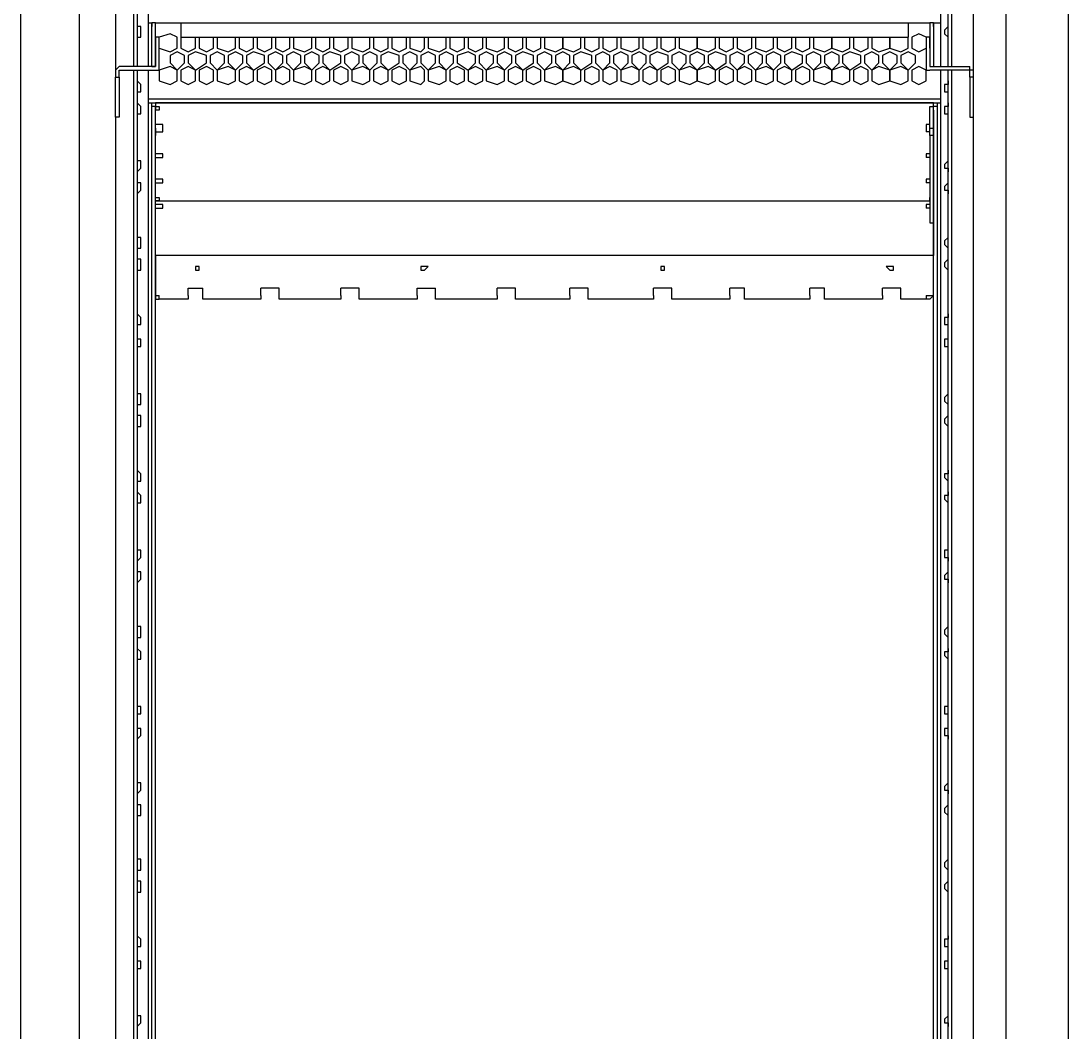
# Model space of a CAD drawing. Header units: millimetres. Extents: x 929 to 1725, y 58 to 532.
# Drawn here: x 1563.32 to 1597.03, y 105.69 to 138.23 of the extents above; entities that cross this region are included whole.
import ezdxf

# ---------------------------------------------------------------- set-up
doc = ezdxf.new("R2010")
doc.units = ezdxf.units.MM
doc.header["$MEASUREMENT"] = 0
doc.layers.add('TT-WIRE-EQPM', color=6, linetype='CONTINUOUS')

msp = doc.modelspace()

# ---------------------------------------------------------------- linework, layer by layer
at = {"layer": 'TT-WIRE-EQPM', "linetype": 'Continuous'}
for points in [[(1563.3242, 81.99353), (1563.3242, 192.01265)], [(1597.03218, 192.01265), (1597.03218, 81.99353)], [(1565.19686, 189.43773), (1565.19686, 84.56845)], [(1566.36728, 189.43773), (1566.36728, 136.41788)], [(1566.95249, 189.43773), (1566.95249, 136.769)], [(1567.06953, 189.43773), (1567.06953, 136.769)], [(1567.42065, 189.43773), (1567.42065, 136.769)], [(1592.93572, 136.769), (1592.93572, 189.43773)], [(1593.16981, 136.769), (1593.16981, 189.43773)], [(1593.28685, 136.769), (1593.28685, 189.43773)], [(1593.9891, 136.41788), (1593.9891, 189.43773)], [(1595.04247, 84.56845), (1595.04247, 189.43773)], [(1567.06953, 137.70534), (1567.18657, 137.70534), (1567.18657, 137.82238), (1567.18657, 137.82238), (1567.18657, 137.93942), (1567.18657, 138.05646), (1567.06953, 138.05646)], [(1567.42065, 138.1735), (1567.53769, 138.1735)], [(1567.53769, 138.1735), (1567.53769, 138.05646)], [(1567.53769, 136.769), (1567.53769, 138.1735)], [(1567.65474, 138.1735), (1567.53769, 138.1735)], [(1567.65474, 138.05646), (1567.65474, 138.1735)], [(1567.65474, 138.1735), (1568.35699, 138.1735)], [(1567.65474, 136.88605), (1567.65474, 138.1735)], [(1567.65474, 138.1735), (1592.5846, 138.1735)], [(1568.35699, 138.1735), (1568.47403, 138.1735)], [(1568.47403, 138.1735), (1568.47403, 137.70534)], [(1591.88235, 138.1735), (1591.88235, 137.70534)], [(1591.88235, 138.1735), (1591.99939, 138.1735)], [(1591.99939, 138.1735), (1592.5846, 138.1735)], [(1592.5846, 138.1735), (1592.5846, 136.88605)], [(1592.5846, 138.1735), (1592.5846, 138.05646)], [(1592.70164, 138.1735), (1592.5846, 138.1735)], [(1592.70164, 138.1735), (1592.70164, 136.769)], [(1592.70164, 138.05646), (1592.70164, 138.1735)], [(1592.70164, 138.1735), (1592.93572, 138.1735)], [(1593.16981, 138.05646), (1593.16981, 138.05646), (1593.05277, 137.93942), (1593.05277, 137.82238), (1593.05277, 137.82238), (1593.16981, 137.70534), (1593.16981, 137.70534)], [(1567.65474, 137.70534), (1567.65474, 137.35421)], [(1567.77178, 137.70534), (1567.65474, 137.70534)], [(1568.1229, 137.82238), (1567.77178, 137.70534)], [(1567.77178, 137.35421), (1567.77178, 137.70534)], [(1568.35699, 137.70534), (1568.1229, 137.82238)], [(1568.35699, 137.35421), (1568.35699, 137.70534)], [(1568.47403, 137.70534), (1568.47403, 137.35421)], [(1568.47403, 137.70534), (1591.76531, 137.70534)], [(1568.94219, 137.35421), (1568.94219, 137.70534)], [(1569.05924, 137.70534), (1569.05924, 137.35421)], [(1569.5274, 137.35421), (1569.5274, 137.70534)], [(1569.64444, 137.70534), (1569.64444, 137.35421)], [(1570.22965, 137.35421), (1570.22965, 137.70534)], [(1570.34669, 137.70534), (1570.34669, 137.35421)], [(1570.81486, 137.35421), (1570.81486, 137.70534)], [(1570.9319, 137.70534), (1570.9319, 137.35421)], [(1571.40007, 137.35421), (1571.40007, 137.70534)], [(1571.51711, 137.70534), (1571.51711, 137.35421)], [(1571.98528, 137.35421), (1571.98528, 137.70534)], [(1572.10232, 137.70534), (1572.10232, 137.35421)], [(1572.68753, 137.35421), (1572.68753, 137.70534)], [(1572.80457, 137.70534), (1572.80457, 137.35421)], [(1573.27273, 137.35421), (1573.27273, 137.70534)], [(1573.38977, 137.70534), (1573.38977, 137.35421)], [(1573.85794, 137.35421), (1573.85794, 137.70534)], [(1573.97498, 137.70534), (1573.97498, 137.35421)], [(1574.56019, 137.35421), (1574.56019, 137.70534)], [(1574.67723, 137.70534), (1574.67723, 137.35421)], [(1575.1454, 137.35421), (1575.1454, 137.70534)], [(1575.26244, 137.70534), (1575.26244, 137.35421)], [(1575.73061, 137.35421), (1575.73061, 137.70534)], [(1575.84765, 137.70534), (1575.84765, 137.35421)], [(1576.31582, 137.35421), (1576.31582, 137.70534)], [(1576.43286, 137.70534), (1576.43286, 137.35421)], [(1577.01806, 137.35421), (1577.01806, 137.70534)], [(1577.13511, 137.70534), (1577.13511, 137.35421)], [(1577.60327, 137.35421), (1577.60327, 137.70534)], [(1577.72031, 137.70534), (1577.72031, 137.35421)], [(1578.18848, 137.35421), (1578.18848, 137.70534)], [(1578.30552, 137.70534), (1578.30552, 137.35421)], [(1578.89073, 137.35421), (1578.89073, 137.70534)], [(1579.00777, 137.70534), (1579.00777, 137.35421)], [(1579.47594, 137.35421), (1579.47594, 137.70534)], [(1579.59298, 137.70534), (1579.59298, 137.35421)], [(1580.06115, 137.35421), (1580.06115, 137.70534)], [(1580.17819, 137.70534), (1580.17819, 137.35421)], [(1580.7634, 137.35421), (1580.7634, 137.70534)], [(1580.7634, 137.70534), (1580.7634, 137.35421)], [(1581.3486, 137.35421), (1581.3486, 137.70534)], [(1581.46565, 137.70534), (1581.46565, 137.35421)], [(1581.93381, 137.35421), (1581.93381, 137.70534)], [(1582.05085, 137.70534), (1582.05085, 137.35421)], [(1582.51902, 137.35421), (1582.51902, 137.70534)], [(1582.63606, 137.70534), (1582.63606, 137.35421)], [(1583.22127, 137.35421), (1583.22127, 137.70534)], [(1583.33831, 137.70534), (1583.33831, 137.35421)], [(1583.80648, 137.35421), (1583.80648, 137.70534)], [(1583.92352, 137.70534), (1583.92352, 137.35421)], [(1584.39169, 137.35421), (1584.39169, 137.70534)], [(1584.50873, 137.70534), (1584.50873, 137.35421)], [(1585.09394, 137.35421), (1585.09394, 137.70534)], [(1585.09394, 137.70534), (1585.09394, 137.35421)], [(1585.67914, 137.35421), (1585.67914, 137.70534)], [(1585.79619, 137.70534), (1585.79619, 137.35421)], [(1586.26435, 137.35421), (1586.26435, 137.70534)], [(1586.38139, 137.70534), (1586.38139, 137.35421)], [(1586.84956, 137.35421), (1586.84956, 137.70534)], [(1586.9666, 137.70534), (1586.9666, 137.35421)], [(1587.55181, 137.35421), (1587.55181, 137.70534)], [(1587.66885, 137.70534), (1587.66885, 137.35421)], [(1588.13702, 137.35421), (1588.13702, 137.70534)], [(1588.25406, 137.70534), (1588.25406, 137.35421)], [(1588.72223, 137.35421), (1588.72223, 137.70534)], [(1588.83927, 137.70534), (1588.83927, 137.35421)], [(1589.42448, 137.35421), (1589.42448, 137.70534)], [(1589.42448, 137.70534), (1589.42448, 137.35421)], [(1590.00968, 137.35421), (1590.00968, 137.70534)], [(1590.12673, 137.70534), (1590.12673, 137.35421)], [(1590.59489, 137.35421), (1590.59489, 137.70534)], [(1590.71193, 137.70534), (1590.71193, 137.35421)], [(1591.29714, 137.35421), (1591.29714, 137.70534)], [(1591.29714, 137.70534), (1591.29714, 137.35421)], [(1591.76531, 137.70534), (1591.88235, 137.70534), (1591.88235, 137.70534)], [(1591.88235, 137.35421), (1591.88235, 137.70534)], [(1592.23347, 137.82238), (1591.99939, 137.70534)], [(1591.99939, 137.70534), (1591.99939, 137.35421)], [(1592.46756, 137.70534), (1592.23347, 137.82238)], [(1592.46756, 137.70534), (1592.46756, 136.769)], [(1592.5846, 137.35421), (1592.5846, 137.70534), (1592.46756, 137.70534)], [(1567.65474, 137.35421), (1567.65474, 136.769)], [(1567.77178, 136.769), (1567.77178, 137.35421)], [(1567.77178, 137.35421), (1568.1229, 137.23717)], [(1568.1229, 137.23717), (1568.35699, 137.35421)], [(1568.35699, 137.23717), (1568.1229, 137.12013)], [(1568.59107, 137.12013), (1568.35699, 137.23717)], [(1568.47403, 137.35421), (1568.70811, 137.23717)], [(1568.70811, 137.23717), (1568.94219, 137.35421)], [(1568.94219, 137.23717), (1568.70811, 137.12013)], [(1569.29332, 137.12013), (1568.94219, 137.23717)], [(1569.05924, 137.35421), (1569.29332, 137.23717)], [(1569.29332, 137.23717), (1569.5274, 137.35421)], [(1569.64444, 137.23717), (1569.41036, 137.12013)], [(1569.64444, 137.35421), (1569.99557, 137.23717)], [(1569.87853, 137.12013), (1569.64444, 137.23717)], [(1569.99557, 137.23717), (1570.22965, 137.35421)], [(1570.22965, 137.23717), (1569.99557, 137.12013)], [(1570.46373, 137.12013), (1570.22965, 137.23717)], [(1570.34669, 137.35421), (1570.58078, 137.23717)], [(1570.58078, 137.23717), (1570.81486, 137.35421)], [(1570.81486, 137.23717), (1570.58078, 137.12013)], [(1571.16598, 137.12013), (1570.81486, 137.23717)], [(1570.9319, 137.35421), (1571.16598, 137.23717)], [(1571.16598, 137.23717), (1571.40007, 137.35421)], [(1571.51711, 137.23717), (1571.28303, 137.12013)], [(1571.51711, 137.35421), (1571.75119, 137.23717)], [(1571.75119, 137.12013), (1571.51711, 137.23717)], [(1571.75119, 137.23717), (1571.98528, 137.35421)], [(1572.10232, 137.23717), (1571.86823, 137.12013)], [(1572.10232, 137.35421), (1572.45344, 137.23717)], [(1572.3364, 137.12013), (1572.10232, 137.23717)], [(1572.45344, 137.23717), (1572.68753, 137.35421)], [(1572.68753, 137.23717), (1572.45344, 137.12013)], [(1572.92161, 137.12013), (1572.68753, 137.23717)], [(1572.80457, 137.35421), (1573.03865, 137.23717)], [(1573.03865, 137.23717), (1573.27273, 137.35421)], [(1573.27273, 137.23717), (1573.03865, 137.12013)], [(1573.62386, 137.12013), (1573.27273, 137.23717)], [(1573.38977, 137.35421), (1573.62386, 137.23717)], [(1573.62386, 137.23717), (1573.85794, 137.35421)], [(1573.97498, 137.23717), (1573.7409, 137.12013)], [(1573.97498, 137.35421), (1574.32611, 137.23717)], [(1574.20907, 137.12013), (1573.97498, 137.23717)], [(1574.32611, 137.23717), (1574.56019, 137.35421)], [(1574.56019, 137.23717), (1574.32611, 137.12013)], [(1574.79427, 137.12013), (1574.56019, 137.23717)], [(1574.67723, 137.35421), (1574.91132, 137.23717)], [(1574.91132, 137.23717), (1575.1454, 137.35421)], [(1575.1454, 137.23717), (1574.91132, 137.12013)], [(1575.49652, 137.12013), (1575.1454, 137.23717)], [(1575.26244, 137.35421), (1575.49652, 137.23717)], [(1575.49652, 137.23717), (1575.73061, 137.35421)], [(1575.84765, 137.23717), (1575.61357, 137.12013)], [(1575.84765, 137.35421), (1576.19877, 137.23717)], [(1576.08173, 137.12013), (1575.84765, 137.23717)], [(1576.19877, 137.23717), (1576.31582, 137.35421)], [(1576.43286, 137.23717), (1576.19877, 137.12013)], [(1576.43286, 137.35421), (1576.78398, 137.23717)], [(1576.66694, 137.12013), (1576.43286, 137.23717)], [(1576.78398, 137.23717), (1577.01806, 137.35421)], [(1577.01806, 137.23717), (1576.78398, 137.12013)], [(1577.25215, 137.12013), (1577.01806, 137.23717)], [(1577.13511, 137.35421), (1577.36919, 137.23717)], [(1577.36919, 137.23717), (1577.60327, 137.35421)], [(1577.72031, 137.23717), (1577.36919, 137.12013)], [(1577.72031, 137.35421), (1577.9544, 137.23717)], [(1577.9544, 137.12013), (1577.72031, 137.23717)], [(1577.9544, 137.23717), (1578.18848, 137.35421)], [(1578.30552, 137.23717), (1578.07144, 137.12013)], [(1578.30552, 137.35421), (1578.65665, 137.23717)], [(1578.53961, 137.12013), (1578.30552, 137.23717)], [(1578.65665, 137.23717), (1578.89073, 137.35421)], [(1578.89073, 137.23717), (1578.65665, 137.12013)], [(1579.12481, 137.12013), (1578.89073, 137.23717)], [(1579.00777, 137.35421), (1579.24186, 137.23717)], [(1579.24186, 137.23717), (1579.47594, 137.35421)], [(1579.47594, 137.23717), (1579.24186, 137.12013)], [(1579.82706, 137.12013), (1579.47594, 137.23717)], [(1579.59298, 137.35421), (1579.82706, 137.23717)], [(1579.82706, 137.23717), (1580.06115, 137.35421)], [(1580.17819, 137.23717), (1579.94411, 137.12013)], [(1580.17819, 137.35421), (1580.52931, 137.23717)], [(1580.41227, 137.12013), (1580.17819, 137.23717)], [(1580.52931, 137.23717), (1580.7634, 137.35421)], [(1580.7634, 137.23717), (1580.52931, 137.12013)], [(1580.7634, 137.35421), (1581.11452, 137.23717)], [(1580.99748, 137.12013), (1580.7634, 137.23717)], [(1581.11452, 137.23717), (1581.3486, 137.35421)], [(1581.3486, 137.23717), (1581.11452, 137.12013)], [(1581.69973, 137.12013), (1581.3486, 137.23717)], [(1581.46565, 137.35421), (1581.69973, 137.23717)], [(1581.69973, 137.23717), (1581.93381, 137.35421)], [(1582.05085, 137.23717), (1581.81677, 137.12013)], [(1582.05085, 137.35421), (1582.28494, 137.23717)], [(1582.28494, 137.12013), (1582.05085, 137.23717)], [(1582.28494, 137.23717), (1582.51902, 137.35421)], [(1582.63606, 137.23717), (1582.40198, 137.12013)], [(1582.63606, 137.35421), (1582.98719, 137.23717)], [(1582.87015, 137.12013), (1582.63606, 137.23717)], [(1582.98719, 137.23717), (1583.22127, 137.35421)], [(1583.22127, 137.23717), (1582.98719, 137.12013)], [(1583.45535, 137.12013), (1583.22127, 137.23717)], [(1583.33831, 137.35421), (1583.5724, 137.23717)], [(1583.5724, 137.23717), (1583.80648, 137.35421)], [(1583.80648, 137.23717), (1583.5724, 137.12013)], [(1584.1576, 137.12013), (1583.80648, 137.23717)], [(1583.92352, 137.35421), (1584.1576, 137.23717)], [(1584.1576, 137.23717), (1584.39169, 137.35421)], [(1584.50873, 137.23717), (1584.27464, 137.12013)], [(1584.50873, 137.35421), (1584.85985, 137.23717)], [(1584.74281, 137.12013), (1584.50873, 137.23717)], [(1584.85985, 137.23717), (1585.09394, 137.35421)], [(1585.09394, 137.23717), (1584.85985, 137.12013)], [(1585.09394, 137.35421), (1585.44506, 137.23717)], [(1585.32802, 137.12013), (1585.09394, 137.23717)], [(1585.44506, 137.23717), (1585.67914, 137.35421)], [(1585.67914, 137.23717), (1585.44506, 137.12013)], [(1586.03027, 137.12013), (1585.67914, 137.23717)], [(1585.79619, 137.35421), (1586.03027, 137.23717)], [(1586.03027, 137.23717), (1586.26435, 137.35421)], [(1586.38139, 137.23717), (1586.14731, 137.12013)], [(1586.38139, 137.35421), (1586.61548, 137.23717)], [(1586.61548, 137.12013), (1586.38139, 137.23717)], [(1586.61548, 137.23717), (1586.84956, 137.35421)], [(1586.9666, 137.23717), (1586.73252, 137.12013)], [(1586.9666, 137.35421), (1587.31773, 137.23717)], [(1587.20068, 137.12013), (1586.9666, 137.23717)], [(1587.31773, 137.23717), (1587.55181, 137.35421)], [(1587.55181, 137.23717), (1587.31773, 137.12013)], [(1587.78589, 137.12013), (1587.55181, 137.23717)], [(1587.66885, 137.35421), (1587.90293, 137.23717)], [(1587.90293, 137.23717), (1588.13702, 137.35421)], [(1588.13702, 137.23717), (1587.90293, 137.12013)], [(1588.48814, 137.12013), (1588.13702, 137.23717)], [(1588.25406, 137.35421), (1588.48814, 137.23717)], [(1588.48814, 137.23717), (1588.72223, 137.35421)], [(1588.83927, 137.23717), (1588.60518, 137.12013)], [(1588.83927, 137.35421), (1589.19039, 137.23717)], [(1589.07335, 137.12013), (1588.83927, 137.23717)], [(1589.19039, 137.23717), (1589.42448, 137.35421)], [(1589.42448, 137.23717), (1589.19039, 137.12013)], [(1589.42448, 137.35421), (1589.7756, 137.23717)], [(1589.65856, 137.12013), (1589.42448, 137.23717)], [(1589.7756, 137.23717), (1590.00968, 137.35421)], [(1590.00968, 137.23717), (1589.7756, 137.12013)], [(1590.36081, 137.12013), (1590.00968, 137.23717)], [(1590.12673, 137.35421), (1590.36081, 137.23717)], [(1590.36081, 137.23717), (1590.59489, 137.35421)], [(1590.71193, 137.23717), (1590.47785, 137.12013)], [(1590.71193, 137.35421), (1590.94602, 137.23717)], [(1590.94602, 137.12013), (1590.71193, 137.23717)], [(1590.94602, 137.23717), (1591.29714, 137.35421)], [(1591.29714, 137.23717), (1591.06306, 137.12013)], [(1591.29714, 137.35421), (1591.64827, 137.23717)], [(1591.53122, 137.12013), (1591.29714, 137.23717)], [(1591.64827, 137.23717), (1591.88235, 137.35421)], [(1591.88235, 137.23717), (1591.64827, 137.12013)], [(1592.11643, 137.12013), (1591.88235, 137.23717)], [(1591.99939, 137.35421), (1592.23347, 137.23717)], [(1592.23347, 137.23717), (1592.46756, 137.35421)], [(1592.5846, 137.35421), (1592.5846, 136.769)], [(1567.65474, 136.769), (1567.65474, 136.88605)], [(1568.1229, 137.12013), (1568.1229, 136.88605)], [(1568.1229, 136.88605), (1568.35699, 136.65196)], [(1568.35699, 136.65196), (1568.59107, 136.88605)], [(1568.59107, 136.88605), (1568.59107, 137.12013)], [(1568.70811, 137.12013), (1568.70811, 136.88605)], [(1568.70811, 136.88605), (1568.94219, 136.65196)], [(1568.94219, 136.65196), (1569.29332, 136.88605)], [(1569.29332, 136.88605), (1569.29332, 137.12013)], [(1569.41036, 137.12013), (1569.41036, 136.88605)], [(1569.41036, 136.88605), (1569.64444, 136.65196)], [(1569.64444, 136.65196), (1569.87853, 136.88605)], [(1569.87853, 136.88605), (1569.87853, 137.12013)], [(1569.99557, 137.12013), (1569.99557, 136.88605)], [(1569.99557, 136.88605), (1570.22965, 136.65196)], [(1570.22965, 136.65196), (1570.46373, 136.88605)], [(1570.46373, 136.88605), (1570.46373, 137.12013)], [(1570.58078, 137.12013), (1570.58078, 136.88605)], [(1570.58078, 136.88605), (1570.81486, 136.65196)], [(1570.81486, 136.65196), (1571.16598, 136.88605)], [(1571.16598, 136.88605), (1571.16598, 137.12013)], [(1571.28303, 137.12013), (1571.28303, 136.88605)], [(1571.28303, 136.88605), (1571.51711, 136.65196)], [(1571.51711, 136.65196), (1571.75119, 136.88605)], [(1571.75119, 136.88605), (1571.75119, 137.12013)], [(1571.86823, 137.12013), (1571.86823, 136.88605)], [(1571.86823, 136.88605), (1572.10232, 136.65196)], [(1572.10232, 136.65196), (1572.3364, 136.88605)], [(1572.3364, 136.88605), (1572.3364, 137.12013)], [(1572.45344, 137.12013), (1572.45344, 136.88605)], [(1572.45344, 136.88605), (1572.68753, 136.65196)], [(1572.68753, 136.65196), (1572.92161, 136.88605)], [(1572.92161, 136.88605), (1572.92161, 137.12013)], [(1573.03865, 137.12013), (1573.03865, 136.88605)], [(1573.03865, 136.88605), (1573.27273, 136.65196)], [(1573.27273, 136.65196), (1573.62386, 136.88605)], [(1573.62386, 136.88605), (1573.62386, 137.12013)], [(1573.7409, 137.12013), (1573.7409, 136.88605)], [(1573.7409, 136.88605), (1573.97498, 136.65196)], [(1573.97498, 136.65196), (1574.20907, 136.88605)], [(1574.20907, 136.88605), (1574.20907, 137.12013)], [(1574.32611, 137.12013), (1574.32611, 136.88605)], [(1574.32611, 136.88605), (1574.56019, 136.65196)], [(1574.56019, 136.65196), (1574.79427, 136.88605)], [(1574.79427, 136.88605), (1574.79427, 137.12013)], [(1574.91132, 137.12013), (1574.91132, 136.88605)], [(1574.91132, 136.88605), (1575.1454, 136.65196)], [(1575.1454, 136.65196), (1575.49652, 136.88605)], [(1575.49652, 136.88605), (1575.49652, 137.12013)], [(1575.61357, 137.12013), (1575.61357, 136.88605)], [(1575.61357, 136.88605), (1575.84765, 136.65196)], [(1575.84765, 136.65196), (1576.08173, 136.88605)], [(1576.08173, 136.88605), (1576.08173, 137.12013)], [(1576.19877, 137.12013), (1576.19877, 136.88605)], [(1576.19877, 136.88605), (1576.43286, 136.65196)], [(1576.43286, 136.65196), (1576.66694, 136.88605)], [(1576.66694, 136.88605), (1576.66694, 137.12013)], [(1576.78398, 137.12013), (1576.78398, 136.88605)], [(1576.78398, 136.88605), (1577.01806, 136.65196)], [(1577.01806, 136.65196), (1577.25215, 136.88605)], [(1577.25215, 136.88605), (1577.25215, 137.12013)], [(1577.36919, 137.12013), (1577.36919, 136.88605)], [(1577.36919, 136.88605), (1577.72031, 136.65196)], [(1577.72031, 136.65196), (1577.9544, 136.88605)], [(1577.9544, 136.88605), (1577.9544, 137.12013)], [(1578.07144, 137.12013), (1578.07144, 136.88605)], [(1578.07144, 136.88605), (1578.30552, 136.65196)], [(1578.30552, 136.65196), (1578.53961, 136.88605)], [(1578.53961, 136.88605), (1578.53961, 137.12013)], [(1578.65665, 137.12013), (1578.65665, 136.88605)], [(1578.65665, 136.88605), (1578.89073, 136.65196)], [(1578.89073, 136.65196), (1579.12481, 136.88605)], [(1579.12481, 136.88605), (1579.12481, 137.12013)], [(1579.24186, 137.12013), (1579.24186, 136.88605)], [(1579.24186, 136.88605), (1579.47594, 136.65196)], [(1579.47594, 136.65196), (1579.82706, 136.88605)], [(1579.82706, 136.88605), (1579.82706, 137.12013)], [(1579.94411, 137.12013), (1579.94411, 136.88605)], [(1579.94411, 136.88605), (1580.17819, 136.65196)], [(1580.17819, 136.65196), (1580.41227, 136.88605)], [(1580.41227, 136.88605), (1580.41227, 137.12013)], [(1580.52931, 137.12013), (1580.52931, 136.88605)], [(1580.52931, 136.88605), (1580.7634, 136.65196)], [(1580.7634, 136.65196), (1580.99748, 136.88605)], [(1580.99748, 136.88605), (1580.99748, 137.12013)], [(1581.11452, 137.12013), (1581.11452, 136.88605)], [(1581.11452, 136.88605), (1581.3486, 136.65196)], [(1581.3486, 136.65196), (1581.69973, 136.88605)], [(1581.69973, 136.88605), (1581.69973, 137.12013)], [(1581.81677, 137.12013), (1581.81677, 136.88605)], [(1581.81677, 136.88605), (1582.05085, 136.65196)], [(1582.05085, 136.65196), (1582.28494, 136.88605)], [(1582.28494, 136.88605), (1582.28494, 137.12013)], [(1582.40198, 137.12013), (1582.40198, 136.88605)], [(1582.40198, 136.88605), (1582.63606, 136.65196)], [(1582.63606, 136.65196), (1582.87015, 136.88605)], [(1582.87015, 136.88605), (1582.87015, 137.12013)], [(1582.98719, 137.12013), (1582.98719, 136.88605)], [(1582.98719, 136.88605), (1583.22127, 136.65196)], [(1583.22127, 136.65196), (1583.45535, 136.88605)], [(1583.45535, 136.88605), (1583.45535, 137.12013)], [(1583.5724, 137.12013), (1583.5724, 136.88605)], [(1583.5724, 136.88605), (1583.80648, 136.65196)], [(1583.80648, 136.65196), (1584.1576, 136.88605)], [(1584.1576, 136.88605), (1584.1576, 137.12013)], [(1584.27464, 137.12013), (1584.27464, 136.88605)], [(1584.27464, 136.88605), (1584.50873, 136.65196)], [(1584.50873, 136.65196), (1584.74281, 136.88605)], [(1584.74281, 136.88605), (1584.74281, 137.12013)], [(1584.85985, 137.12013), (1584.85985, 136.88605)], [(1584.85985, 136.88605), (1585.09394, 136.65196)], [(1585.09394, 136.65196), (1585.32802, 136.88605)], [(1585.32802, 136.88605), (1585.32802, 137.12013)], [(1585.44506, 137.12013), (1585.44506, 136.88605)], [(1585.44506, 136.88605), (1585.67914, 136.65196)], [(1585.67914, 136.65196), (1586.03027, 136.88605)], [(1586.03027, 136.88605), (1586.03027, 137.12013)], [(1586.14731, 137.12013), (1586.14731, 136.88605)], [(1586.14731, 136.88605), (1586.38139, 136.65196)], [(1586.38139, 136.65196), (1586.61548, 136.88605)], [(1586.61548, 136.88605), (1586.61548, 137.12013)], [(1586.73252, 137.12013), (1586.73252, 136.88605)], [(1586.73252, 136.88605), (1586.9666, 136.65196)], [(1586.9666, 136.65196), (1587.20068, 136.88605)], [(1587.20068, 136.88605), (1587.20068, 137.12013)], [(1587.31773, 137.12013), (1587.31773, 136.88605)], [(1587.31773, 136.88605), (1587.55181, 136.65196)], [(1587.55181, 136.65196), (1587.78589, 136.88605)], [(1587.78589, 136.88605), (1587.78589, 137.12013)], [(1587.90293, 137.12013), (1587.90293, 136.88605)], [(1587.90293, 136.88605), (1588.13702, 136.65196)], [(1588.13702, 136.65196), (1588.48814, 136.88605)], [(1588.48814, 136.88605), (1588.48814, 137.12013)], [(1588.60518, 137.12013), (1588.60518, 136.88605)], [(1588.60518, 136.88605), (1588.83927, 136.65196)], [(1588.83927, 136.65196), (1589.07335, 136.88605)], [(1589.07335, 136.88605), (1589.07335, 137.12013)], [(1589.19039, 137.12013), (1589.19039, 136.88605)], [(1589.19039, 136.88605), (1589.42448, 136.65196)], [(1589.42448, 136.65196), (1589.65856, 136.88605)], [(1589.65856, 136.88605), (1589.65856, 137.12013)], [(1589.7756, 137.12013), (1589.7756, 136.88605)], [(1589.7756, 136.88605), (1590.00968, 136.65196)], [(1590.00968, 136.65196), (1590.36081, 136.88605)], [(1590.36081, 136.88605), (1590.36081, 137.12013)], [(1590.47785, 137.12013), (1590.47785, 136.88605)], [(1590.47785, 136.88605), (1590.71193, 136.65196)], [(1590.71193, 136.65196), (1590.94602, 136.88605)], [(1590.94602, 136.88605), (1590.94602, 137.12013)], [(1591.06306, 137.12013), (1591.06306, 136.88605)], [(1591.06306, 136.88605), (1591.29714, 136.65196)], [(1591.29714, 136.65196), (1591.53122, 136.88605)], [(1591.53122, 136.88605), (1591.53122, 137.12013)], [(1591.64827, 137.12013), (1591.64827, 136.88605)], [(1591.64827, 136.88605), (1591.88235, 136.65196)], [(1591.88235, 136.65196), (1592.11643, 136.88605)], [(1592.11643, 136.88605), (1592.11643, 137.12013)], [(1592.5846, 136.88605), (1592.5846, 136.769)], [(1566.48432, 136.769), (1566.36728, 136.65196), (1566.36728, 136.65196)], [(1567.65474, 136.769), (1566.48432, 136.769)], [(1566.48432, 136.65196), (1567.65474, 136.65196)], [(1566.48432, 136.41788), (1566.48432, 136.65196)], [(1566.95249, 136.65196), (1566.95249, 94.16586)], [(1567.06953, 136.65196), (1567.06953, 94.16586)], [(1567.42065, 136.65196), (1567.42065, 94.16586)], [(1567.53769, 136.769), (1567.65474, 136.769)], [(1567.65474, 136.65196), (1567.77178, 136.65196), (1567.77178, 136.769)], [(1568.1229, 136.769), (1567.77178, 136.65196)], [(1567.77178, 136.65196), (1567.77178, 136.30084)], [(1568.35699, 136.65196), (1568.1229, 136.769)], [(1568.35699, 136.30084), (1568.35699, 136.65196)], [(1568.70811, 136.769), (1568.47403, 136.65196)], [(1568.47403, 136.65196), (1568.47403, 136.30084)], [(1568.94219, 136.65196), (1568.70811, 136.769)], [(1568.94219, 136.30084), (1568.94219, 136.65196)], [(1569.29332, 136.769), (1569.05924, 136.65196)], [(1569.05924, 136.65196), (1569.05924, 136.30084)], [(1569.5274, 136.65196), (1569.29332, 136.769)], [(1569.5274, 136.30084), (1569.5274, 136.65196)], [(1569.99557, 136.769), (1569.64444, 136.65196)], [(1569.64444, 136.65196), (1569.64444, 136.30084)], [(1570.22965, 136.65196), (1569.99557, 136.769)], [(1570.22965, 136.30084), (1570.22965, 136.65196)], [(1570.58078, 136.769), (1570.34669, 136.65196)], [(1570.34669, 136.65196), (1570.34669, 136.30084)], [(1570.81486, 136.65196), (1570.58078, 136.769)], [(1570.81486, 136.30084), (1570.81486, 136.65196)], [(1571.16598, 136.769), (1570.9319, 136.65196)], [(1570.9319, 136.65196), (1570.9319, 136.30084)], [(1571.40007, 136.65196), (1571.16598, 136.769)], [(1571.40007, 136.30084), (1571.40007, 136.65196)], [(1571.75119, 136.769), (1571.51711, 136.65196)], [(1571.51711, 136.65196), (1571.51711, 136.30084)], [(1571.98528, 136.65196), (1571.75119, 136.769)], [(1571.98528, 136.30084), (1571.98528, 136.65196)], [(1572.45344, 136.769), (1572.10232, 136.65196)], [(1572.10232, 136.65196), (1572.10232, 136.30084)], [(1572.68753, 136.65196), (1572.45344, 136.769)], [(1572.68753, 136.30084), (1572.68753, 136.65196)], [(1573.03865, 136.769), (1572.80457, 136.65196)], [(1572.80457, 136.65196), (1572.80457, 136.30084)], [(1573.27273, 136.65196), (1573.03865, 136.769)], [(1573.27273, 136.30084), (1573.27273, 136.65196)], [(1573.62386, 136.769), (1573.38977, 136.65196)], [(1573.38977, 136.65196), (1573.38977, 136.30084)], [(1573.85794, 136.65196), (1573.62386, 136.769)], [(1573.85794, 136.30084), (1573.85794, 136.65196)], [(1574.32611, 136.769), (1573.97498, 136.65196)], [(1573.97498, 136.65196), (1573.97498, 136.30084)], [(1574.56019, 136.65196), (1574.32611, 136.769)], [(1574.56019, 136.30084), (1574.56019, 136.65196)], [(1574.91132, 136.769), (1574.67723, 136.65196)], [(1574.67723, 136.65196), (1574.67723, 136.30084)], [(1575.1454, 136.65196), (1574.91132, 136.769)], [(1575.1454, 136.30084), (1575.1454, 136.65196)], [(1575.49652, 136.769), (1575.26244, 136.65196)], [(1575.26244, 136.65196), (1575.26244, 136.30084)], [(1575.73061, 136.65196), (1575.49652, 136.769)], [(1575.73061, 136.30084), (1575.73061, 136.65196)], [(1576.19877, 136.769), (1575.84765, 136.65196)], [(1575.84765, 136.65196), (1575.84765, 136.30084)], [(1576.31582, 136.65196), (1576.19877, 136.769)], [(1576.31582, 136.30084), (1576.31582, 136.65196)], [(1576.78398, 136.769), (1576.43286, 136.65196)], [(1576.43286, 136.65196), (1576.43286, 136.30084)], [(1577.01806, 136.65196), (1576.78398, 136.769)], [(1577.01806, 136.30084), (1577.01806, 136.65196)], [(1577.36919, 136.769), (1577.13511, 136.65196)], [(1577.13511, 136.65196), (1577.13511, 136.30084)], [(1577.60327, 136.65196), (1577.36919, 136.769)], [(1577.60327, 136.30084), (1577.60327, 136.65196)], [(1577.9544, 136.769), (1577.72031, 136.65196)], [(1577.72031, 136.65196), (1577.72031, 136.30084)], [(1578.18848, 136.65196), (1577.9544, 136.769)], [(1578.18848, 136.30084), (1578.18848, 136.65196)], [(1578.65665, 136.769), (1578.30552, 136.65196)], [(1578.30552, 136.65196), (1578.30552, 136.30084)], [(1578.89073, 136.65196), (1578.65665, 136.769)], [(1578.89073, 136.30084), (1578.89073, 136.65196)], [(1579.24186, 136.769), (1579.00777, 136.65196)], [(1579.00777, 136.65196), (1579.00777, 136.30084)], [(1579.47594, 136.65196), (1579.24186, 136.769)], [(1579.47594, 136.30084), (1579.47594, 136.65196)], [(1579.82706, 136.769), (1579.59298, 136.65196)], [(1579.59298, 136.65196), (1579.59298, 136.30084)], [(1580.06115, 136.65196), (1579.82706, 136.769)], [(1580.06115, 136.30084), (1580.06115, 136.65196)], [(1580.52931, 136.769), (1580.17819, 136.65196)], [(1580.17819, 136.65196), (1580.17819, 136.30084)], [(1580.7634, 136.65196), (1580.52931, 136.769)], [(1581.11452, 136.769), (1580.7634, 136.65196)], [(1580.7634, 136.30084), (1580.7634, 136.65196)], [(1580.7634, 136.65196), (1580.7634, 136.30084)], [(1581.3486, 136.65196), (1581.11452, 136.769)], [(1581.3486, 136.30084), (1581.3486, 136.65196)], [(1581.69973, 136.769), (1581.46565, 136.65196)], [(1581.46565, 136.65196), (1581.46565, 136.30084)], [(1581.93381, 136.65196), (1581.69973, 136.769)], [(1581.93381, 136.30084), (1581.93381, 136.65196)], [(1582.28494, 136.769), (1582.05085, 136.65196)], [(1582.05085, 136.65196), (1582.05085, 136.30084)], [(1582.51902, 136.65196), (1582.28494, 136.769)], [(1582.51902, 136.30084), (1582.51902, 136.65196)], [(1582.98719, 136.769), (1582.63606, 136.65196)], [(1582.63606, 136.65196), (1582.63606, 136.30084)], [(1583.22127, 136.65196), (1582.98719, 136.769)], [(1583.22127, 136.30084), (1583.22127, 136.65196)], [(1583.5724, 136.769), (1583.33831, 136.65196)], [(1583.33831, 136.65196), (1583.33831, 136.30084)], [(1583.80648, 136.65196), (1583.5724, 136.769)], [(1583.80648, 136.30084), (1583.80648, 136.65196)], [(1584.1576, 136.769), (1583.92352, 136.65196)], [(1583.92352, 136.65196), (1583.92352, 136.30084)], [(1584.39169, 136.65196), (1584.1576, 136.769)], [(1584.39169, 136.30084), (1584.39169, 136.65196)], [(1584.85985, 136.769), (1584.50873, 136.65196)], [(1584.50873, 136.65196), (1584.50873, 136.30084)], [(1585.09394, 136.65196), (1584.85985, 136.769)], [(1585.44506, 136.769), (1585.09394, 136.65196)], [(1585.09394, 136.30084), (1585.09394, 136.65196)], [(1585.09394, 136.65196), (1585.09394, 136.30084)], [(1585.67914, 136.65196), (1585.44506, 136.769)], [(1585.67914, 136.30084), (1585.67914, 136.65196)], [(1586.03027, 136.769), (1585.79619, 136.65196)], [(1585.79619, 136.65196), (1585.79619, 136.30084)], [(1586.26435, 136.65196), (1586.03027, 136.769)], [(1586.26435, 136.30084), (1586.26435, 136.65196)], [(1586.61548, 136.769), (1586.38139, 136.65196)], [(1586.38139, 136.65196), (1586.38139, 136.30084)], [(1586.84956, 136.65196), (1586.61548, 136.769)], [(1586.84956, 136.30084), (1586.84956, 136.65196)], [(1587.31773, 136.769), (1586.9666, 136.65196)], [(1586.9666, 136.65196), (1586.9666, 136.30084)], [(1587.55181, 136.65196), (1587.31773, 136.769)], [(1587.55181, 136.30084), (1587.55181, 136.65196)], [(1587.90293, 136.769), (1587.66885, 136.65196)], [(1587.66885, 136.65196), (1587.66885, 136.30084)], [(1588.13702, 136.65196), (1587.90293, 136.769)], [(1588.13702, 136.30084), (1588.13702, 136.65196)], [(1588.48814, 136.769), (1588.25406, 136.65196)], [(1588.25406, 136.65196), (1588.25406, 136.30084)], [(1588.72223, 136.65196), (1588.48814, 136.769)], [(1588.72223, 136.30084), (1588.72223, 136.65196)], [(1589.19039, 136.769), (1588.83927, 136.65196)], [(1588.83927, 136.65196), (1588.83927, 136.30084)], [(1589.42448, 136.65196), (1589.19039, 136.769)], [(1589.7756, 136.769), (1589.42448, 136.65196)], [(1589.42448, 136.30084), (1589.42448, 136.65196)], [(1589.42448, 136.65196), (1589.42448, 136.30084)], [(1590.00968, 136.65196), (1589.7756, 136.769)], [(1590.00968, 136.30084), (1590.00968, 136.65196)], [(1590.36081, 136.769), (1590.12673, 136.65196)], [(1590.12673, 136.65196), (1590.12673, 136.30084)], [(1590.59489, 136.65196), (1590.36081, 136.769)], [(1590.59489, 136.30084), (1590.59489, 136.65196)], [(1590.94602, 136.769), (1590.71193, 136.65196)], [(1590.71193, 136.65196), (1590.71193, 136.30084)], [(1591.29714, 136.65196), (1590.94602, 136.769)], [(1591.64827, 136.769), (1591.29714, 136.65196)], [(1591.29714, 136.30084), (1591.29714, 136.65196)], [(1591.29714, 136.65196), (1591.29714, 136.30084)], [(1591.88235, 136.65196), (1591.64827, 136.769)], [(1591.88235, 136.30084), (1591.88235, 136.65196)], [(1592.23347, 136.769), (1591.99939, 136.65196)], [(1591.99939, 136.65196), (1591.99939, 136.30084)], [(1592.46756, 136.65196), (1592.23347, 136.769)], [(1592.46756, 136.769), (1592.46756, 136.65196), (1592.5846, 136.65196)], [(1592.46756, 136.30084), (1592.46756, 136.65196)], [(1592.5846, 136.769), (1593.87206, 136.769)], [(1592.5846, 136.769), (1592.70164, 136.769)], [(1593.87206, 136.65196), (1592.5846, 136.65196)], [(1592.93572, 94.16586), (1592.93572, 136.65196)], [(1593.16981, 94.16586), (1593.16981, 136.65196)], [(1593.28685, 94.16586), (1593.28685, 136.65196)], [(1593.9891, 136.65196), (1593.87206, 136.65196), (1593.87206, 136.769)], [(1593.87206, 136.41788), (1593.87206, 136.65196)], [(1566.36728, 136.41788), (1566.48432, 136.41788)], [(1566.36728, 135.13042), (1566.36728, 136.41788)], [(1566.48432, 136.41788), (1566.48432, 135.13042)], [(1567.06953, 135.94971), (1567.18657, 135.94971), (1567.18657, 135.94971), (1567.18657, 136.06675), (1567.18657, 136.1838), (1567.18657, 136.1838), (1567.06953, 136.30084)], [(1567.77178, 136.30084), (1568.1229, 136.1838)], [(1568.1229, 136.1838), (1568.35699, 136.30084)], [(1568.47403, 136.30084), (1568.70811, 136.1838)], [(1568.70811, 136.1838), (1568.94219, 136.30084)], [(1569.05924, 136.30084), (1569.29332, 136.1838)], [(1569.29332, 136.1838), (1569.5274, 136.30084)], [(1569.64444, 136.30084), (1569.99557, 136.1838)], [(1569.99557, 136.1838), (1570.22965, 136.30084)], [(1570.34669, 136.30084), (1570.58078, 136.1838)], [(1570.58078, 136.1838), (1570.81486, 136.30084)], [(1570.9319, 136.30084), (1571.16598, 136.1838)], [(1571.16598, 136.1838), (1571.40007, 136.30084)], [(1571.51711, 136.30084), (1571.75119, 136.1838)], [(1571.75119, 136.1838), (1571.98528, 136.30084)], [(1572.10232, 136.30084), (1572.45344, 136.1838)], [(1572.45344, 136.1838), (1572.68753, 136.30084)], [(1572.80457, 136.30084), (1573.03865, 136.1838)], [(1573.03865, 136.1838), (1573.27273, 136.30084)], [(1573.38977, 136.30084), (1573.62386, 136.1838)], [(1573.62386, 136.1838), (1573.85794, 136.30084)], [(1573.97498, 136.30084), (1574.32611, 136.1838)], [(1574.32611, 136.1838), (1574.56019, 136.30084)], [(1574.67723, 136.30084), (1574.91132, 136.1838)], [(1574.91132, 136.1838), (1575.1454, 136.30084)], [(1575.26244, 136.30084), (1575.49652, 136.1838)], [(1575.49652, 136.1838), (1575.73061, 136.30084)], [(1575.84765, 136.30084), (1576.19877, 136.1838)], [(1576.19877, 136.1838), (1576.31582, 136.30084)], [(1576.43286, 136.30084), (1576.78398, 136.1838)], [(1576.78398, 136.1838), (1577.01806, 136.30084)], [(1577.13511, 136.30084), (1577.36919, 136.1838)], [(1577.36919, 136.1838), (1577.60327, 136.30084)], [(1577.72031, 136.30084), (1577.9544, 136.1838)], [(1577.9544, 136.1838), (1578.18848, 136.30084)], [(1578.30552, 136.30084), (1578.65665, 136.1838)], [(1578.65665, 136.1838), (1578.89073, 136.30084)], [(1579.00777, 136.30084), (1579.24186, 136.1838)], [(1579.24186, 136.1838), (1579.47594, 136.30084)], [(1579.59298, 136.30084), (1579.82706, 136.1838)], [(1579.82706, 136.1838), (1580.06115, 136.30084)], [(1580.17819, 136.30084), (1580.52931, 136.1838)], [(1580.52931, 136.1838), (1580.7634, 136.30084)], [(1580.7634, 136.30084), (1581.11452, 136.1838)], [(1581.11452, 136.1838), (1581.3486, 136.30084)], [(1581.46565, 136.30084), (1581.69973, 136.1838)], [(1581.69973, 136.1838), (1581.93381, 136.30084)], [(1582.05085, 136.30084), (1582.28494, 136.1838)], [(1582.28494, 136.1838), (1582.51902, 136.30084)], [(1582.63606, 136.30084), (1582.98719, 136.1838)], [(1582.98719, 136.1838), (1583.22127, 136.30084)], [(1583.33831, 136.30084), (1583.5724, 136.1838)], [(1583.5724, 136.1838), (1583.80648, 136.30084)], [(1583.92352, 136.30084), (1584.1576, 136.1838)], [(1584.1576, 136.1838), (1584.39169, 136.30084)], [(1584.50873, 136.30084), (1584.85985, 136.1838)], [(1584.85985, 136.1838), (1585.09394, 136.30084)], [(1585.09394, 136.30084), (1585.44506, 136.1838)], [(1585.44506, 136.1838), (1585.67914, 136.30084)], [(1585.79619, 136.30084), (1586.03027, 136.1838)], [(1586.03027, 136.1838), (1586.26435, 136.30084)], [(1586.38139, 136.30084), (1586.61548, 136.1838)], [(1586.61548, 136.1838), (1586.84956, 136.30084)], [(1586.9666, 136.30084), (1587.31773, 136.1838)], [(1587.31773, 136.1838), (1587.55181, 136.30084)], [(1587.66885, 136.30084), (1587.90293, 136.1838)], [(1587.90293, 136.1838), (1588.13702, 136.30084)], [(1588.25406, 136.30084), (1588.48814, 136.1838)], [(1588.48814, 136.1838), (1588.72223, 136.30084)], [(1588.83927, 136.30084), (1589.19039, 136.1838)], [(1589.19039, 136.1838), (1589.42448, 136.30084)], [(1589.42448, 136.30084), (1589.7756, 136.1838)], [(1589.7756, 136.1838), (1590.00968, 136.30084)], [(1590.12673, 136.30084), (1590.36081, 136.1838)], [(1590.36081, 136.1838), (1590.59489, 136.30084)], [(1590.71193, 136.30084), (1590.94602, 136.1838)], [(1590.94602, 136.1838), (1591.29714, 136.30084)], [(1591.29714, 136.30084), (1591.64827, 136.1838)], [(1591.64827, 136.1838), (1591.88235, 136.30084)], [(1591.99939, 136.30084), (1592.23347, 136.1838)], [(1592.23347, 136.1838), (1592.46756, 136.30084)], [(1593.16981, 136.30084), (1593.16981, 136.1838), (1593.05277, 136.1838), (1593.05277, 136.06675), (1593.05277, 135.94971), (1593.16981, 135.94971), (1593.16981, 135.94971)], [(1593.9891, 136.41788), (1593.87206, 136.41788)], [(1593.87206, 136.41788), (1593.87206, 135.13042)], [(1593.9891, 135.13042), (1593.9891, 136.41788)], [(1567.06953, 135.24746), (1567.18657, 135.24746), (1567.18657, 135.24746), (1567.18657, 135.36451), (1567.18657, 135.48155), (1567.18657, 135.48155), (1567.06953, 135.59859)], [(1592.93572, 135.71563), (1567.42065, 135.71563)], [(1567.42065, 135.59859), (1567.53769, 135.59859)], [(1567.53769, 97.56006), (1567.53769, 135.59859)], [(1567.53769, 135.59859), (1567.65474, 135.59859)], [(1567.65474, 135.59859), (1567.65474, 135.48155)], [(1567.65474, 135.59859), (1567.65474, 135.48155)], [(1567.65474, 135.59859), (1592.70164, 135.59859)], [(1592.70164, 135.59859), (1567.65474, 135.59859)], [(1592.70164, 104.11439), (1592.70164, 135.59859)], [(1592.70164, 135.59859), (1592.81868, 135.59859)], [(1592.70164, 135.48155), (1592.70164, 135.59859)], [(1592.81868, 135.59859), (1592.93572, 135.59859)], [(1592.81868, 135.59859), (1592.81868, 95.92148), (1592.81868, 95.6874)], [(1593.16981, 135.59859), (1593.16981, 135.48155), (1593.05277, 135.48155), (1593.05277, 135.36451), (1593.05277, 135.24746), (1593.16981, 135.24746), (1593.16981, 135.24746)], [(1567.65474, 135.48155), (1567.53769, 135.48155)], [(1567.65474, 104.11439), (1567.65474, 135.48155)], [(1567.65474, 135.48155), (1567.77178, 135.48155)], [(1567.65474, 135.48155), (1567.65474, 135.36451)], [(1567.65474, 131.73622), (1567.65474, 135.36451)], [(1567.65474, 134.7793), (1567.65474, 135.36451)], [(1567.77178, 135.36451), (1567.65474, 135.36451)], [(1567.77178, 135.48155), (1567.77178, 135.36451)], [(1592.5846, 135.36451), (1592.5846, 135.48155)], [(1592.5846, 135.48155), (1592.70164, 135.48155)], [(1592.5846, 134.54521), (1592.5846, 135.36451)], [(1592.81868, 135.48155), (1592.70164, 135.48155)], [(1592.70164, 135.36451), (1592.70164, 135.48155)], [(1592.70164, 135.36451), (1592.70164, 134.54521)], [(1566.36728, 135.13042), (1566.36728, 93.81473)], [(1566.48432, 135.13042), (1566.36728, 135.13042)], [(1567.88882, 134.66226), (1567.88882, 134.89634), (1567.65474, 134.89634)], [(1592.46756, 134.89634), (1592.46756, 134.66226)], [(1592.5846, 134.89634), (1592.46756, 134.89634)], [(1593.87206, 135.13042), (1593.9891, 135.13042)], [(1593.9891, 93.81473), (1593.9891, 135.13042)], [(1567.65474, 134.7793), (1567.65474, 134.54521)], [(1567.65474, 134.66226), (1567.88882, 134.66226)], [(1567.65474, 131.73622), (1567.65474, 134.54521)], [(1592.5846, 134.66226), (1592.46756, 134.66226)], [(1592.5846, 134.7793), (1592.70164, 134.7793)], [(1592.5846, 134.54521), (1592.5846, 131.73622)], [(1592.70164, 134.54521), (1592.5846, 134.54521)], [(1592.70164, 134.54521), (1592.70164, 131.73622)], [(1567.88882, 133.84296), (1567.88882, 133.96001), (1567.65474, 133.96001)], [(1567.65474, 133.84296), (1567.88882, 133.84296)], [(1592.46756, 133.96001), (1592.46756, 133.84296)], [(1592.5846, 133.96001), (1592.46756, 133.96001)], [(1592.5846, 133.84296), (1592.46756, 133.84296)], [(1567.06953, 133.3748), (1567.18657, 133.49184), (1567.18657, 133.49184), (1567.18657, 133.60888), (1567.18657, 133.60888), (1567.18657, 133.72592), (1567.06953, 133.72592)], [(1592.93572, 133.49184), (1592.93572, 133.60888), (1592.93572, 133.60888), (1592.93572, 133.60888), (1592.93572, 133.60888)], [(1593.16981, 133.72592), (1593.16981, 133.72592), (1593.05277, 133.60888), (1593.05277, 133.60888), (1593.05277, 133.49184), (1593.16981, 133.49184), (1593.16981, 133.3748)], [(1567.06953, 132.67255), (1567.18657, 132.78959), (1567.18657, 132.78959), (1567.18657, 132.90663), (1567.18657, 132.90663), (1567.18657, 133.02367), (1567.06953, 133.02367)], [(1567.88882, 133.02367), (1567.88882, 133.14071), (1567.65474, 133.14071)], [(1567.65474, 133.02367), (1567.88882, 133.02367)], [(1592.46756, 133.14071), (1592.46756, 133.02367)], [(1592.5846, 133.14071), (1592.46756, 133.14071)], [(1592.5846, 133.02367), (1592.46756, 133.02367)], [(1593.16981, 133.02367), (1593.16981, 133.02367), (1593.05277, 132.90663), (1593.05277, 132.90663), (1593.05277, 132.78959), (1593.16981, 132.78959), (1593.16981, 132.67255)], [(1567.65474, 132.55551), (1567.77178, 132.55551)], [(1567.77178, 132.55551), (1567.77178, 132.43846)], [(1592.5846, 132.43846), (1592.5846, 132.55551)], [(1567.77178, 132.43846), (1567.65474, 132.43846)], [(1567.65474, 132.43846), (1592.5846, 132.43846)], [(1567.88882, 132.20438), (1567.88882, 132.32142), (1567.65474, 132.32142)], [(1567.65474, 132.20438), (1567.88882, 132.20438)], [(1592.46756, 132.32142), (1592.46756, 132.20438)], [(1592.5846, 132.32142), (1592.46756, 132.32142)], [(1592.5846, 132.20438), (1592.46756, 132.20438)], [(1567.65474, 130.68284), (1567.65474, 131.73622)], [(1592.5846, 131.73622), (1592.70164, 131.73622)], [(1592.70164, 131.73622), (1592.70164, 130.68284)], [(1567.06953, 130.91692), (1567.18657, 130.91692), (1567.18657, 131.03397), (1567.18657, 131.03397), (1567.18657, 131.15101), (1567.18657, 131.26805), (1567.06953, 131.26805)], [(1593.16981, 131.26805), (1593.16981, 131.26805), (1593.05277, 131.15101), (1593.05277, 131.03397), (1593.05277, 131.03397), (1593.16981, 130.91692), (1593.16981, 130.91692)], [(1567.06953, 130.21467), (1567.18657, 130.21467), (1567.18657, 130.33172), (1567.18657, 130.33172), (1567.18657, 130.44876), (1567.18657, 130.5658), (1567.06953, 130.5658)], [(1592.46756, 129.39538), (1592.70164, 129.39538), (1592.70164, 130.68284), (1567.65474, 130.68284), (1567.65474, 129.39538), (1567.77178, 129.39538)], [(1592.70164, 130.68284), (1567.65474, 130.68284)], [(1593.16981, 130.5658), (1593.16981, 130.5658), (1593.05277, 130.44876), (1593.05277, 130.33172), (1593.05277, 130.33172), (1593.16981, 130.21467), (1593.16981, 130.21467)], [(1569.05924, 130.33172), (1569.05924, 130.33172), (1568.94219, 130.33172), (1568.94219, 130.33172), (1568.94219, 130.21467), (1568.94219, 130.21467), (1569.05924, 130.21467), (1569.05924, 130.33172)], [(1576.43286, 130.33172), (1576.31582, 130.33172), (1576.19877, 130.33172), (1576.19877, 130.21467), (1576.31582, 130.21467), (1576.31582, 130.21467), (1576.43286, 130.33172)], [(1584.04056, 130.33172), (1584.04056, 130.33172), (1583.92352, 130.33172), (1583.92352, 130.33172), (1583.92352, 130.21467), (1584.04056, 130.21467), (1584.04056, 130.21467), (1584.04056, 130.33172)], [(1591.41418, 130.33172), (1591.41418, 130.33172), (1591.29714, 130.33172), (1591.1801, 130.33172), (1591.29714, 130.21467), (1591.29714, 130.21467), (1591.41418, 130.21467), (1591.41418, 130.33172)], [(1568.70811, 129.39538), (1568.70811, 129.62947)], [(1568.70811, 129.62947), (1569.17628, 129.62947)], [(1569.17628, 129.27834), (1569.17628, 129.62947)], [(1571.04894, 129.39538), (1571.04894, 129.62947)], [(1571.63415, 129.27834), (1571.63415, 129.62947), (1571.04894, 129.62947)], [(1573.62386, 129.39538), (1573.62386, 129.62947)], [(1574.20907, 129.27834), (1574.20907, 129.62947), (1573.62386, 129.62947)], [(1576.08173, 129.39538), (1576.08173, 129.62947)], [(1576.08173, 129.62947), (1576.66694, 129.62947)], [(1576.66694, 129.27834), (1576.66694, 129.62947)], [(1578.65665, 129.39538), (1578.65665, 129.62947)], [(1579.24186, 129.27834), (1579.24186, 129.62947), (1578.65665, 129.62947)], [(1580.99748, 129.39538), (1580.99748, 129.62947)], [(1581.58269, 129.27834), (1581.58269, 129.62947), (1580.99748, 129.62947)], [(1583.68944, 129.39538), (1583.68944, 129.62947)], [(1584.27464, 129.27834), (1584.27464, 129.62947), (1583.68944, 129.62947)], [(1586.14731, 129.39538), (1586.14731, 129.62947)], [(1586.61548, 129.27834), (1586.61548, 129.62947), (1586.14731, 129.62947)], [(1588.72223, 129.39538), (1588.72223, 129.62947)], [(1589.19039, 129.27834), (1589.19039, 129.62947), (1588.72223, 129.62947)], [(1591.06306, 129.39538), (1591.06306, 129.62947)], [(1591.64827, 129.27834), (1591.64827, 129.62947), (1591.06306, 129.62947)], [(1567.65474, 129.39538), (1567.65474, 129.27834), (1567.77178, 129.27834)], [(1567.77178, 129.27834), (1567.77178, 129.39538)], [(1568.70811, 129.27834), (1567.77178, 129.27834)], [(1568.70811, 129.39538), (1568.70811, 129.27834)], [(1571.04894, 129.27834), (1569.17628, 129.27834)], [(1571.04894, 129.39538), (1571.04894, 129.27834)], [(1573.62386, 129.27834), (1571.63415, 129.27834)], [(1573.62386, 129.39538), (1573.62386, 129.27834)], [(1576.08173, 129.27834), (1574.20907, 129.27834)], [(1576.08173, 129.39538), (1576.08173, 129.27834)], [(1578.65665, 129.27834), (1576.66694, 129.27834)], [(1578.65665, 129.39538), (1578.65665, 129.27834)], [(1580.99748, 129.27834), (1579.24186, 129.27834)], [(1580.99748, 129.39538), (1580.99748, 129.27834)], [(1583.68944, 129.27834), (1581.58269, 129.27834)], [(1583.68944, 129.39538), (1583.68944, 129.27834)], [(1586.14731, 129.27834), (1584.27464, 129.27834)], [(1586.14731, 129.39538), (1586.14731, 129.27834)], [(1588.72223, 129.27834), (1586.61548, 129.27834)], [(1588.72223, 129.39538), (1588.72223, 129.27834)], [(1591.06306, 129.27834), (1589.19039, 129.27834)], [(1591.06306, 129.39538), (1591.06306, 129.27834)], [(1592.5846, 129.27834), (1591.64827, 129.27834)], [(1592.46756, 129.39538), (1592.5846, 129.39538)], [(1592.46756, 129.39538), (1592.46756, 129.27834)], [(1592.5846, 129.27834), (1592.5846, 129.27834), (1592.70164, 129.39538)], [(1567.06953, 128.45905), (1567.18657, 128.45905), (1567.18657, 128.45905), (1567.18657, 128.57609), (1567.18657, 128.69313), (1567.18657, 128.69313), (1567.06953, 128.81017)], [(1593.16981, 128.81017), (1593.16981, 128.69313), (1593.05277, 128.69313), (1593.05277, 128.57609), (1593.05277, 128.45905), (1593.16981, 128.45905), (1593.16981, 128.45905)], [(1567.06953, 127.7568), (1567.18657, 127.7568), (1567.18657, 127.7568), (1567.18657, 127.87384), (1567.18657, 127.99088), (1567.18657, 127.99088), (1567.06953, 127.99088)], [(1593.16981, 127.99088), (1593.16981, 127.99088), (1593.05277, 127.99088), (1593.05277, 127.87384), (1593.05277, 127.7568), (1593.16981, 127.7568), (1593.16981, 127.7568)], [(1567.06953, 125.88413), (1567.18657, 125.88413), (1567.18657, 126.00118), (1567.18657, 126.11822), (1567.18657, 126.11822), (1567.18657, 126.23526), (1567.06953, 126.23526)], [(1593.16981, 126.23526), (1593.16981, 126.23526), (1593.05277, 126.11822), (1593.05277, 126.11822), (1593.05277, 126.00118), (1593.16981, 125.88413), (1593.16981, 125.88413)], [(1567.06953, 125.18189), (1567.18657, 125.18189), (1567.18657, 125.29893), (1567.18657, 125.41597), (1567.18657, 125.41597), (1567.18657, 125.53301), (1567.06953, 125.53301)], [(1593.16981, 125.53301), (1593.16981, 125.53301), (1593.05277, 125.41597), (1593.05277, 125.41597), (1593.05277, 125.29893), (1593.16981, 125.18189), (1593.16981, 125.18189)], [(1567.06953, 123.42626), (1567.18657, 123.42626), (1567.18657, 123.5433), (1567.18657, 123.5433), (1567.18657, 123.66034), (1567.18657, 123.66034), (1567.06953, 123.77739)], [(1593.16981, 123.77739), (1593.16981, 123.66034), (1593.05277, 123.66034), (1593.05277, 123.5433), (1593.05277, 123.5433), (1593.16981, 123.42626), (1593.16981, 123.42626)], [(1592.93572, 123.5433), (1592.93572, 123.5433), (1592.93572, 123.5433), (1592.93572, 123.66034), (1592.93572, 123.66034)], [(1567.06953, 122.72401), (1567.18657, 122.72401), (1567.18657, 122.84105), (1567.18657, 122.84105), (1567.18657, 122.95809), (1567.18657, 122.95809), (1567.06953, 123.07514)], [(1593.16981, 123.07514), (1593.16981, 122.95809), (1593.05277, 122.95809), (1593.05277, 122.84105), (1593.05277, 122.84105), (1593.16981, 122.72401), (1593.16981, 122.72401)], [(1567.06953, 120.85135), (1567.18657, 120.96839), (1567.18657, 120.96839), (1567.18657, 121.08543), (1567.18657, 121.20247), (1567.18657, 121.20247), (1567.06953, 121.20247)], [(1593.16981, 121.20247), (1593.16981, 121.20247), (1593.05277, 121.20247), (1593.05277, 121.08543), (1593.05277, 120.96839), (1593.16981, 120.96839), (1593.16981, 120.85135)], [(1567.06953, 120.1491), (1567.18657, 120.26614), (1567.18657, 120.26614), (1567.18657, 120.38318), (1567.18657, 120.38318), (1567.18657, 120.50022), (1567.06953, 120.50022)], [(1593.16981, 120.50022), (1593.16981, 120.50022), (1593.05277, 120.38318), (1593.05277, 120.38318), (1593.05277, 120.26614), (1593.16981, 120.26614), (1593.16981, 120.1491)], [(1567.06953, 118.39347), (1567.18657, 118.39347), (1567.18657, 118.51051), (1567.18657, 118.51051), (1567.18657, 118.62755), (1567.18657, 118.7446), (1567.06953, 118.7446)], [(1593.16981, 118.7446), (1593.16981, 118.7446), (1593.05277, 118.62755), (1593.05277, 118.51051), (1593.05277, 118.51051), (1593.16981, 118.39347), (1593.16981, 118.39347)], [(1567.06953, 117.69122), (1567.18657, 117.69122), (1567.18657, 117.80826), (1567.18657, 117.80826), (1567.18657, 117.92531), (1567.18657, 117.92531), (1567.06953, 118.04235)], [(1593.16981, 118.04235), (1593.16981, 117.92531), (1593.05277, 117.92531), (1593.05277, 117.80826), (1593.05277, 117.80826), (1593.16981, 117.69122), (1593.16981, 117.69122)], [(1567.06953, 115.9356), (1567.18657, 115.9356), (1567.18657, 115.9356), (1567.18657, 116.05264), (1567.18657, 116.16968), (1567.18657, 116.16968), (1567.06953, 116.16968)], [(1593.16981, 116.16968), (1593.16981, 116.16968), (1593.05277, 116.16968), (1593.05277, 116.05264), (1593.05277, 115.9356), (1593.16981, 115.9356), (1593.16981, 115.9356)], [(1567.06953, 115.11631), (1567.18657, 115.23335), (1567.18657, 115.23335), (1567.18657, 115.35039), (1567.18657, 115.46743), (1567.18657, 115.46743), (1567.06953, 115.46743)], [(1593.16981, 115.46743), (1593.16981, 115.46743), (1593.05277, 115.46743), (1593.05277, 115.35039), (1593.05277, 115.23335), (1593.16981, 115.23335), (1593.16981, 115.11631)], [(1567.06953, 113.36068), (1567.18657, 113.47772), (1567.18657, 113.47772), (1567.18657, 113.59477), (1567.18657, 113.59477), (1567.18657, 113.71181), (1567.06953, 113.71181)], [(1593.16981, 113.71181), (1593.16981, 113.71181), (1593.05277, 113.59477), (1593.05277, 113.59477), (1593.05277, 113.47772), (1593.16981, 113.47772), (1593.16981, 113.36068)], [(1567.06953, 112.65843), (1567.18657, 112.65843), (1567.18657, 112.77547), (1567.18657, 112.77547), (1567.18657, 112.89252), (1567.18657, 113.00956), (1567.06953, 113.00956)], [(1593.16981, 113.00956), (1593.16981, 113.00956), (1593.05277, 112.89252), (1593.05277, 112.77547), (1593.05277, 112.77547), (1593.16981, 112.65843), (1593.16981, 112.65843)], [(1567.06953, 110.90281), (1567.18657, 110.90281), (1567.18657, 111.01985), (1567.18657, 111.01985), (1567.18657, 111.13689), (1567.18657, 111.25393), (1567.06953, 111.25393)], [(1593.16981, 111.25393), (1593.16981, 111.25393), (1593.05277, 111.13689), (1593.05277, 111.01985), (1593.05277, 111.01985), (1593.16981, 110.90281), (1593.16981, 110.90281)], [(1567.06953, 110.20056), (1567.18657, 110.20056), (1567.18657, 110.3176), (1567.18657, 110.3176), (1567.18657, 110.43464), (1567.18657, 110.55168), (1567.06953, 110.55168)], [(1593.16981, 110.55168), (1593.16981, 110.55168), (1593.05277, 110.43464), (1593.05277, 110.3176), (1593.05277, 110.3176), (1593.16981, 110.20056), (1593.16981, 110.20056)], [(1567.06953, 108.44493), (1567.18657, 108.44493), (1567.18657, 108.44493), (1567.18657, 108.56198), (1567.18657, 108.67902), (1567.18657, 108.67902), (1567.06953, 108.79606)], [(1593.16981, 108.79606), (1593.16981, 108.67902), (1593.05277, 108.67902), (1593.05277, 108.56198), (1593.05277, 108.44493), (1593.16981, 108.44493), (1593.16981, 108.44493)], [(1567.06953, 107.74268), (1567.18657, 107.74268), (1567.18657, 107.74268), (1567.18657, 107.85973), (1567.18657, 107.97677), (1567.18657, 107.97677), (1567.06953, 107.97677)], [(1593.16981, 107.97677), (1593.16981, 107.97677), (1593.05277, 107.97677), (1593.05277, 107.85973), (1593.05277, 107.74268), (1593.16981, 107.74268), (1593.16981, 107.74268)], [(1567.42065, 107.85973), (1567.42065, 107.85973), (1567.42065, 107.85973), (1567.42065, 107.74268)], [(1592.93572, 107.74268), (1592.93572, 107.85973), (1592.93572, 107.85973), (1592.93572, 107.85973)], [(1567.06953, 105.87002), (1567.18657, 105.98706), (1567.18657, 105.98706), (1567.18657, 106.1041), (1567.18657, 106.1041), (1567.18657, 106.22114), (1567.06953, 106.22114)], [(1593.16981, 106.22114), (1593.16981, 106.22114), (1593.05277, 106.1041), (1593.05277, 106.1041), (1593.05277, 105.98706), (1593.16981, 105.98706), (1593.16981, 105.87002)]]:
    msp.add_lwpolyline(points, dxfattribs=at)

doc.saveas('drawing.dxf')
